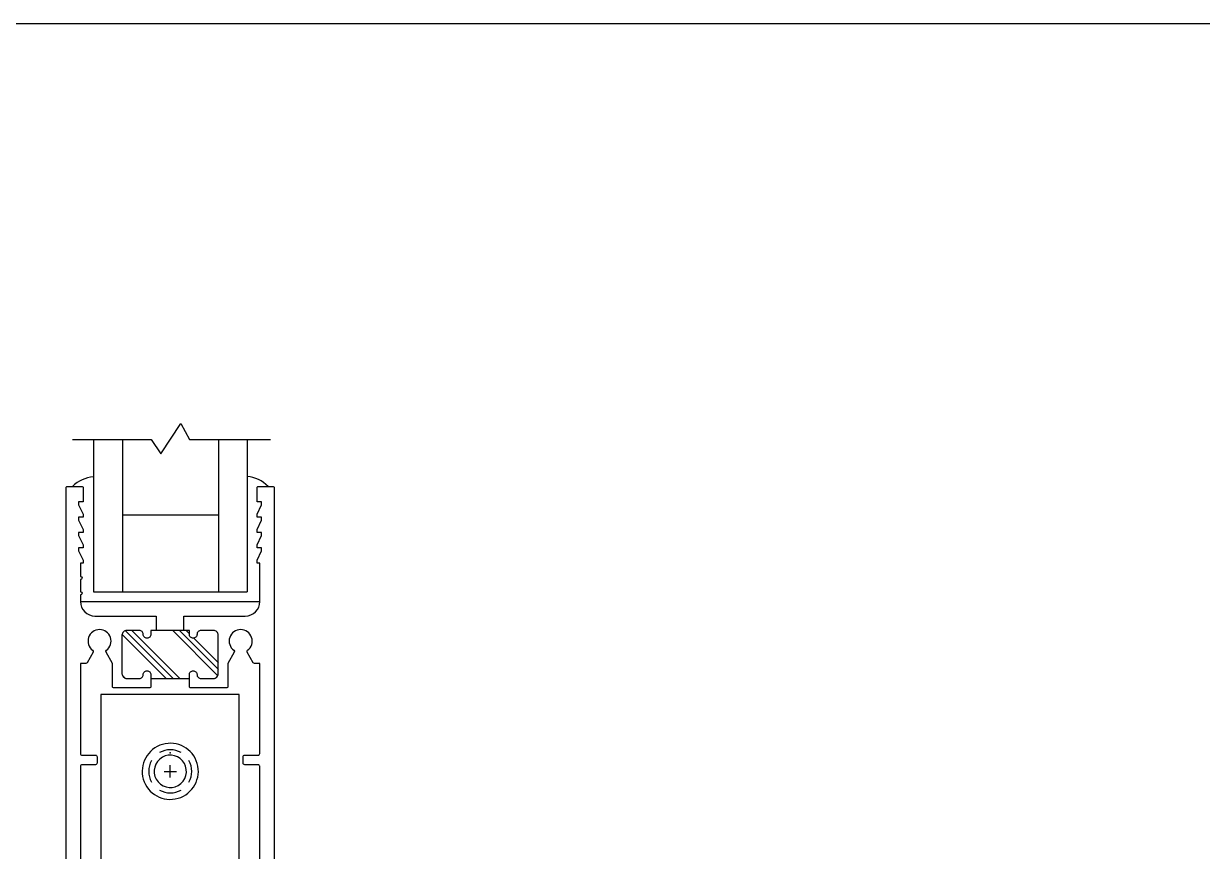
# Model space of a CAD drawing. Extents: x 0 to 79.8, y 0 to 38.2.
# Drawn here: x 9.63 to 17.3, y 32.87 to 38.25 of the extents above; entities that cross this region are included whole.
import ezdxf

# ---------------------------------------------------------------- set-up
doc = ezdxf.new("R2010")
doc.units = 0
doc.header["$MEASUREMENT"] = 0
doc.layers.get('0').update_dxf_attribs({"linetype": 'CONTINUOUS'})
for name, color, linetype in [('GLASS-VINYL', 7, 'CONTINUOUS'), ('HARDWARE', 7, 'CONTINUOUS'), ('VENT', 5, 'CONTINUOUS')]:
    doc.layers.add(name, color=color, linetype=linetype)
doc.layers.add('VP', color=40, linetype='CONTINUOUS', plot=False)

# ---------------------------------------------------------------- blocks, each defined once
blk = doc.blocks.new('3310-Thermal Mammoth B Rail')
at = {"linetype": 'Continuous'}
h = blk.add_hatch(dxfattribs=at)
h.set_pattern_fill('PLAST', angle=45, style=0)
h.paths.add_polyline_path([(-0.15, 0.324), (-0.151, 0.324, -0.414214), (-0.175, 0.348), (-0.175, 0.374), (-0.282, 0.374, 0.414214), (-0.313, 0.343), (-0.313, 0.093, 0.414214), (-0.282, 0.062), (-0.2, 0.062, 0.414214), (-0.175, 0.087), (-0.175, 0.088, -0.414214), (-0.151, 0.112), (-0.15, 0.112, -0.414214), (-0.125, 0.087), (-0.125, 0.062), (0.125, 0.062), (0.125, 0.087, -0.414214), (0.15, 0.112), (0.151, 0.112, -0.414214), (0.175, 0.088), (0.175, 0.087, 0.414214), (0.2, 0.062), (0.282, 0.062, 0.414214), (0.313, 0.093), (0.313, 0.343, 0.414214), (0.282, 0.374), (0.175, 0.374), (0.175, 0.348, -0.414214), (0.151, 0.324), (0.15, 0.324, -0.414214), (0.125, 0.349), (0.125, 0.374), (-0.125, 0.374), (-0.125, 0.349, -0.414214)])
at = {"color": 7}
for p, q in [((-0.125, 0.374), (0.125, 0.374)), ((0.125, 0.062), (-0.125, 0.062))]:
    blk.add_line(p, q, dxfattribs=at)
at = {"ltscale": 0.25}
blk.add_lwpolyline([(-0.0885, 0.374), (-0.0885, 0.468), (-0.4875, 0.468, -0.414214), (-0.5815, 0.562), (-0.5815, 0.811), (-0.5635, 0.811), (-0.5635, 0.831), (-0.5935, 0.891), (-0.5935, 0.911), (-0.5635, 0.911), (-0.5635, 0.931), (-0.5935, 0.991), (-0.5935, 1.011), (-0.5635, 1.011), (-0.5635, 1.031), (-0.5935, 1.091), (-0.5935, 1.111), (-0.5635, 1.111), (-0.5635, 1.131), (-0.5935, 1.191), (-0.5935, 1.211), (-0.5635, 1.211), (-0.5635, 1.301, 0.414214), (-0.5735, 1.311), (-0.6655, 1.311, 0.414214), (-0.6755, 1.301), (-0.6755, -3.96, 0.414214), (-0.6655, -3.97), (-0.5915, -3.97, 0.414214), (-0.5815, -3.96), (-0.5815, -2.462), (-0.4835, -2.462, 0.414214), (-0.4735, -2.452), (-0.4735, -2.41, 0.414214), (-0.4835, -2.4), (-0.5095, -2.4, -0.414214), (-0.5815, -2.328), (-0.5815, -2.195), (-0.5135, -2.195), (-0.5135, -2.248, 0.414214), (-0.5035, -2.258), (-0.4635, -2.258, 0.414214), (-0.4535, -2.248), (-0.4535, -2.143, 0.414214), (-0.4635, -2.133), (-0.5505, -2.133, -0.414214), (-0.5815, -2.102), (-0.5815, -0.509, -0.414214), (-0.5715, -0.499), (-0.4835, -0.499, 0.414214), (-0.4735, -0.489), (-0.4735, -0.447, 0.414214), (-0.4835, -0.437), (-0.5715, -0.437, -0.414214), (-0.5815, -0.427), (-0.5815, 0.1595), (-0.5473, 0.1595, 0.267949), (-0.5386, 0.1645), (-0.4997, 0.2319, 0.380082), (-0.5024, 0.2449, -3.00994), (-0.4126, 0.2449, 0.380082), (-0.4153, 0.2319), (-0.3735, 0.1595), (-0.3735, 0.01, 0.414214), (-0.3635, 0), (-0.1335, 0, 0.414214), (-0.1235, 0.01), (-0.1235, 0.087, 0.414214), (-0.1485, 0.112, 0.414214), (-0.1735, 0.087, -0.414214), (-0.1985, 0.062), (-0.2805, 0.062, -0.414214), (-0.3115, 0.093), (-0.3115, 0.343, -0.414214), (-0.2805, 0.374), (-0.1985, 0.374, -0.414214), (-0.1735, 0.349, 0.414214), (-0.1485, 0.324, 0.414214), (-0.1235, 0.349), (-0.1235, 0.374), (0.0015, 0.374), (0.1265, 0.374), (0.1265, 0.349, 0.414214), (0.1515, 0.324, 0.414214), (0.1765, 0.349, -0.414214), (0.2015, 0.374), (0.2835, 0.374, -0.414214), (0.3145, 0.343), (0.3145, 0.093, -0.414214), (0.2835, 0.062), (0.2015, 0.062, -0.414214), (0.1765, 0.087, 0.414214), (0.1515, 0.112, 0.414214), (0.1265, 0.087), (0.1265, 0.01, 0.414214), (0.1365, 0), (0.3665, 0, 0.414214), (0.3765, 0.01), (0.3765, 0.1595), (0.4183, 0.2319, 0.380082), (0.4156, 0.2449, -3.00994), (0.5054, 0.2449, 0.380082), (0.5027, 0.2319), (0.5416, 0.1645, 0.267949), (0.5503, 0.1595), (0.5845, 0.1595), (0.5845, -0.427, -0.414214), (0.5745, -0.437), (0.4865, -0.437, 0.414214), (0.4765, -0.447), (0.4765, -0.489, 0.414214), (0.4865, -0.499), (0.5745, -0.499, -0.414214), (0.5845, -0.509), (0.5845, -2.102, -0.414214), (0.5535, -2.133), (0.4665, -2.133, 0.414214), (0.4565, -2.143), (0.4565, -2.248, 0.414214), (0.4665, -2.258), (0.5065, -2.258, 0.414214), (0.5165, -2.248), (0.5165, -2.195), (0.5845, -2.195), (0.5845, -2.328, -0.414214), (0.5125, -2.4), (0.4865, -2.4, 0.414214), (0.4765, -2.41), (0.4765, -2.452, 0.414214), (0.4865, -2.462), (0.5845, -2.462), (0.5845, -3.96, 0.414214), (0.5945, -3.97), (0.6685, -3.97, 0.414214), (0.6785, -3.96), (0.6785, 1.301, 0.414214), (0.6685, 1.311), (0.5765, 1.311, 0.414214), (0.5665, 1.301), (0.5665, 1.211), (0.5965, 1.211), (0.5965, 1.191), (0.5665, 1.131), (0.5665, 1.111), (0.5965, 1.111), (0.5965, 1.091), (0.5665, 1.031), (0.5665, 1.011), (0.5965, 1.011), (0.5965, 0.991), (0.5665, 0.931), (0.5665, 0.911), (0.5965, 0.911), (0.5965, 0.891), (0.5665, 0.831), (0.5665, 0.811), (0.5845, 0.811), (0.5845, 0.7256, 1), (0.5845, 0.7056), (0.5845, 0.6256, 1), (0.5845, 0.6056), (0.5845, 0.562, -0.414214), (0.4905, 0.468), (0.0915, 0.468), (0.0915, 0.374)], format="xyb", dxfattribs=at)

msp = doc.modelspace()

# ---------------------------------------------------------------- linework, layer by layer
at = {"layer": 'GLASS-VINYL'}
for p, q in [((10.0849023, 35.5432614), (10.0849023, 34.5528012)), ((10.2724023, 35.5432614), (10.2724023, 34.5528012)), ((10.8974023, 35.5432614), (10.8974023, 34.5528012)), ((11.0849023, 35.5432614), (11.0849023, 34.5528012)), ((10.2714352, 35.0529711), (10.8964352, 35.0529711)), ((10.0839352, 34.5528012), (11.0839352, 34.5528012)), ((10.0039041, 34.4904012), (11.1638935, 34.4904012))]:
    msp.add_line(p, q, dxfattribs=at)
msp.add_lwpolyline([(9.948512, 35.5432599), (10.4588622, 35.5432599), (10.5225374, 35.4509985), (10.6530504, 35.6475258), (10.7088622, 35.5432599), (11.2353806, 35.5432599)], dxfattribs=at)
for centre, start, end in [((10.1002448, 35.0823408), 94.28075472, 134.25264231), ((11.0655841, 35.0844431), 44.93562748, 85.18225687)]:
    msp.add_arc(centre, 0.2185, start, end, dxfattribs=at)
at = {"layer": 'HARDWARE', "linetype": 'Continuous'}
for p, q in [((10.5838978, 33.3457727), (10.5838978, 33.4257727)), ((10.5438978, 33.3857727), (10.6238978, 33.3857727))]:
    msp.add_line(p, q, dxfattribs=at)
at = {"layer": 'HARDWARE', "color": 7}
msp.add_lwpolyline([(10.1329306, 33.8857727), (10.1329306, 31.2857727), (11.0329306, 31.2857727), (11.0329306, 33.8857727)], close=True, dxfattribs=at)
for radius, start, end in [(0.1825025, 106.16900077, 106.13779483), (0.1050014, 131.02314116, 130.98281179)]:
    msp.add_arc((10.5838978, 33.3857727), radius, start, end, dxfattribs=at)
at = {"layer": 'HARDWARE', "color": 7, "linetype": 'Continuous'}
for start, end in [(60, 120), (150, 210), (330, 30), (240, 300)]:
    msp.add_arc((10.5838978, 33.3857727), 0.1402649, start, end, dxfattribs=at)
at = {"layer": 'HARDWARE', "color": 7, "linetype": 'ByBlock'}
msp.add_point((10.5838978, 33.5057743), dxfattribs=at)
at = {"layer": 'VP'}
msp.add_lwpolyline([(0, 38.248), (29.752, 38.248), (29.752, 0), (0, 0)], close=True, dxfattribs=at)

# ---------------------------------------------------------------- block references
at = {"layer": 'VENT', "xscale": -1}
msp.add_blockref('3310-Thermal Mammoth B Rail', (10.5844306, 33.9277722), dxfattribs=at)

doc.saveas('drawing.dxf')
